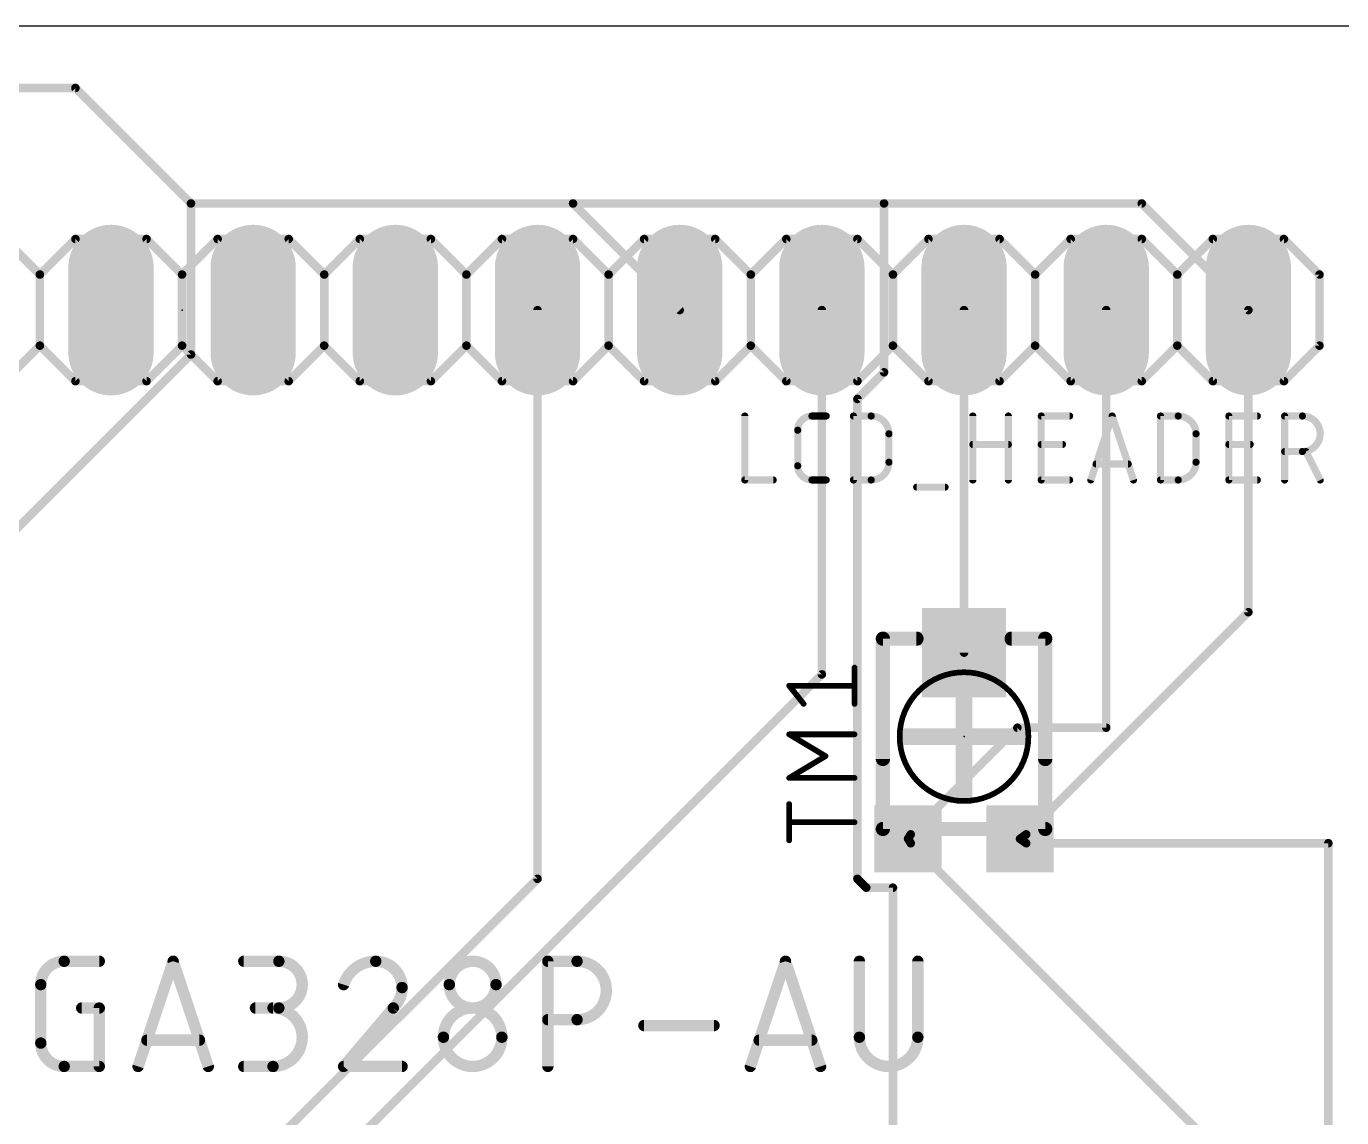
# Model space of a CAD drawing. Extents: x -1 to 120, y -17 to 80.
# Drawn here: x 70.88 to 94.38, y 60.5 to 80 of the extents above; entities that cross this region are included whole.
import ezdxf

# ---------------------------------------------------------------- set-up
doc = ezdxf.new("R2010")
doc.units = 0
for name, color, linetype in [('1', 22, 'CONTINUOUS'), ('17', 82, 'CONTINUOUS'), ('20', 30, 'CONTINUOUS'), ('21', 253, 'CONTINUOUS'), ('23', 7, 'CONTINUOUS'), ('25', 253, 'CONTINUOUS'), ('27', 253, 'CONTINUOUS'), ('51', 253, 'CONTINUOUS')]:
    doc.layers.add(name, color=color, linetype=linetype)

# ---------------------------------------------------------------- blocks, each defined once
blk = doc.blocks.new('RECT')
blk.add_solid([(-0.5, -0.5), (0.5, -0.5), (-0.5, 0.5), (0.5, 0.5)])
blk = doc.blocks.new('LONGP100')
at = {"const_width": 1}
blk.add_lwpolyline([(-0.5, 0), (0.5, 0)], dxfattribs=at)
at = {"const_width": 0.5}
for points in [[(-0.5, 0.25, 1), (-0.5, -0.25)], [(0.5, -0.25, 1), (0.5, 0.25)]]:
    blk.add_lwpolyline(points, format="xyb", dxfattribs=at)

msp = doc.modelspace()

# ---------------------------------------------------------------- linework, layer by layer
at = {"layer": '1', "const_width": 0.1524}
for points in [[(71.755, 78.8988), (6.985, 78.8988)], [(73.8188, 76.835), (71.755, 78.8988)], [(73.8188, 76.835), (73.8188, 74.1363)], [(80.645, 76.835), (73.8188, 76.835)], [(82.55, 74.93), (80.645, 76.835)], [(80.645, 76.835), (86.2013, 76.835)], [(86.2013, 76.835), (90.805, 76.835)], [(86.2013, 76.835), (86.2013, 73.8188)], [(90.805, 76.835), (92.71, 74.93)], [(80.01, 74.93), (80.01, 64.77)], [(85.09, 74.93), (85.09, 68.4213)], [(87.63, 74.93), (87.63, 68.81)], [(90.17, 67.4688), (90.17, 74.93)], [(92.71, 74.93), (92.71, 69.5325)], [(73.8188, 74.1363), (68.1038, 68.4213)], [(86.2013, 73.8188), (85.725, 73.3425)], [(85.725, 73.3425), (85.725, 64.77)], [(92.71, 69.5325), (88.7413, 65.5637)], [(85.09, 68.4213), (72.2313, 55.5625)], [(86.6775, 65.5637), (88.5825, 67.4688)], [(88.5825, 67.4688), (90.17, 67.4688)], [(86.6775, 65.5637), (86.63, 65.485)], [(88.7413, 65.5637), (88.63, 65.485)], [(86.6775, 65.405), (86.63, 65.485)], [(92.71, 59.3725), (86.6775, 65.405)], [(88.7413, 65.405), (88.63, 65.485)], [(88.7413, 65.405), (94.1388, 65.405)], [(94.1388, 65.405), (94.1388, 44.7675)], [(80.01, 64.77), (71.4375, 56.1975)], [(85.725, 64.77), (85.8838, 64.6112)], [(85.8838, 64.6112), (86.36, 64.6112)], [(86.36, 64.6112), (86.36, 55.4038)]]:
    msp.add_lwpolyline(points, dxfattribs=at)
at = {"layer": '1', "const_width": 0.0762}
for points in [[(71.7819, 78.9257, 1), (71.7281, 78.8718)], [(71.755, 78.8607, 1), (71.755, 78.9369)], [(73.8569, 76.835, 1), (73.7807, 76.835)], [(73.8188, 76.8731, 1), (73.8188, 76.7969)], [(73.7918, 76.8081, 1), (73.8457, 76.8619)], [(80.645, 76.8731, 1), (80.645, 76.7969)], [(80.6719, 76.8619, 1), (80.6181, 76.8081)], [(80.645, 76.7969, 1), (80.645, 76.8731)], [(86.2013, 76.8731, 1), (86.2013, 76.7969)], [(86.2394, 76.835, 1), (86.1632, 76.835)], [(86.2013, 76.7969, 1), (86.2013, 76.8731)], [(90.8319, 76.8619, 1), (90.7781, 76.8081)], [(90.805, 76.7969, 1), (90.805, 76.8731)], [(80.0481, 74.93, 1), (79.9719, 74.93)], [(82.5231, 74.9031, 1), (82.5769, 74.9569)], [(85.1281, 74.93, 1), (85.0519, 74.93)], [(87.6681, 74.93, 1), (87.5919, 74.93)], [(90.2081, 74.93, 1), (90.1319, 74.93)], [(92.7481, 74.93, 1), (92.6719, 74.93)], [(92.6831, 74.9031, 1), (92.7369, 74.9569)], [(73.7807, 74.1363, 1), (73.8569, 74.1363)], [(73.8457, 74.1093, 1), (73.7918, 74.1632)], [(86.1632, 73.8188, 1), (86.2394, 73.8188)], [(86.2282, 73.7918, 1), (86.1743, 73.8457)], [(85.7631, 73.3425, 1), (85.6869, 73.3425)], [(85.6981, 73.3694, 1), (85.7519, 73.3156)], [(92.6719, 69.5325, 1), (92.7481, 69.5325)], [(92.7369, 69.5056, 1), (92.6831, 69.5594)], [(87.5919, 68.81, 1), (87.6681, 68.81)], [(85.0519, 68.4213, 1), (85.1281, 68.4213)], [(85.1169, 68.3943, 1), (85.0631, 68.4482)], [(88.5825, 67.5069, 1), (88.5825, 67.4306)], [(88.6094, 67.4418, 1), (88.5556, 67.4957)], [(90.1319, 67.4688, 1), (90.2081, 67.4688)], [(90.17, 67.4306, 1), (90.17, 67.5069)], [(86.6506, 65.5907, 1), (86.7044, 65.5368)], [(86.7101, 65.5441, 1), (86.6449, 65.5834)], [(88.7143, 65.5907, 1), (88.7682, 65.5368)], [(88.7633, 65.5327, 1), (88.7192, 65.5948)], [(86.6628, 65.5045, 1), (86.5972, 65.4655)], [(86.5974, 65.5047, 1), (86.6626, 65.4653)], [(86.7044, 65.4319, 1), (86.6506, 65.3781)], [(86.6447, 65.3855, 1), (86.7103, 65.4245)], [(88.608, 65.5161, 1), (88.652, 65.4539)], [(88.6522, 65.5159, 1), (88.6078, 65.4541)], [(88.7413, 65.4431, 1), (88.7413, 65.3669)], [(88.719, 65.3741, 1), (88.7635, 65.4359)], [(94.1769, 65.405, 1), (94.1007, 65.405)], [(94.1388, 65.3669, 1), (94.1388, 65.4431)], [(79.9719, 64.77, 1), (80.0481, 64.77)], [(80.0369, 64.7431, 1), (79.9831, 64.7969)], [(85.6869, 64.77, 1), (85.7631, 64.77)], [(85.7519, 64.7969, 1), (85.6981, 64.7431)], [(85.8838, 64.6493, 1), (85.8838, 64.5731)], [(85.8568, 64.5843, 1), (85.9107, 64.6382)], [(86.3981, 64.6112, 1), (86.3219, 64.6112)], [(86.36, 64.5731, 1), (86.36, 64.6493)]]:
    msp.add_lwpolyline(points, format="xyb", dxfattribs=at)
at = {"layer": '20'}
msp.add_line((100, 80), (0, 80), dxfattribs=at)
at = {"layer": '21'}
for points, const_width in [([(71.12, 75.565), (70.485, 76.2)], 0.1524), ([(71.12, 75.565), (71.755, 76.2)], 0.1524), ([(71.755, 76.2), (73.025, 76.2)], 0.1524), ([(73.025, 76.2), (73.66, 75.565)], 0.1524), ([(73.66, 75.565), (74.295, 76.2)], 0.1524), ([(74.295, 76.2), (75.565, 76.2)], 0.1524), ([(75.565, 76.2), (76.2, 75.565)], 0.1524), ([(76.2, 75.565), (76.835, 76.2)], 0.1524), ([(76.835, 76.2), (78.105, 76.2)], 0.1524), ([(78.74, 75.565), (78.105, 76.2)], 0.1524), ([(78.74, 75.565), (79.375, 76.2)], 0.1524), ([(79.375, 76.2), (80.645, 76.2)], 0.1524), ([(80.645, 76.2), (81.28, 75.565)], 0.1524), ([(81.28, 75.565), (81.915, 76.2)], 0.1524), ([(81.915, 76.2), (83.185, 76.2)], 0.1524), ([(83.185, 76.2), (83.82, 75.565)], 0.1524), ([(83.82, 75.565), (84.455, 76.2)], 0.1524), ([(84.455, 76.2), (85.725, 76.2)], 0.1524), ([(86.36, 75.565), (85.725, 76.2)], 0.1524), ([(86.36, 75.565), (86.995, 76.2)], 0.1524), ([(86.995, 76.2), (88.265, 76.2)], 0.1524), ([(88.265, 76.2), (88.9, 75.565)], 0.1524), ([(88.9, 75.565), (89.535, 76.2)], 0.1524), ([(89.535, 76.2), (90.805, 76.2)], 0.1524), ([(90.805, 76.2), (91.44, 75.565)], 0.1524), ([(91.44, 75.565), (92.075, 76.2)], 0.1524), ([(92.075, 76.2), (93.345, 76.2)], 0.1524), ([(93.98, 75.565), (93.345, 76.2)], 0.1524), ([(71.12, 74.295), (71.12, 75.565)], 0.1524), ([(73.66, 74.295), (73.66, 75.565)], 0.1524), ([(76.2, 74.295), (76.2, 75.565)], 0.1524), ([(78.74, 74.295), (78.74, 75.565)], 0.1524), ([(81.28, 74.295), (81.28, 75.565)], 0.1524), ([(83.82, 74.295), (83.82, 75.565)], 0.1524), ([(86.36, 74.295), (86.36, 75.565)], 0.1524), ([(88.9, 74.295), (88.9, 75.565)], 0.1524), ([(91.44, 74.295), (91.44, 75.565)], 0.1524), ([(93.98, 74.295), (93.98, 75.565)], 0.1524), ([(70.485, 73.66), (71.12, 74.295)], 0.1524), ([(71.755, 73.66), (71.12, 74.295)], 0.1524), ([(73.66, 74.295), (73.025, 73.66)], 0.1524), ([(74.295, 73.66), (73.66, 74.295)], 0.1524), ([(76.2, 74.295), (75.565, 73.66)], 0.1524), ([(76.835, 73.66), (76.2, 74.295)], 0.1524), ([(78.105, 73.66), (78.74, 74.295)], 0.1524), ([(79.375, 73.66), (78.74, 74.295)], 0.1524), ([(81.28, 74.295), (80.645, 73.66)], 0.1524), ([(81.915, 73.66), (81.28, 74.295)], 0.1524), ([(83.82, 74.295), (83.185, 73.66)], 0.1524), ([(84.455, 73.66), (83.82, 74.295)], 0.1524), ([(85.725, 73.66), (86.36, 74.295)], 0.1524), ([(86.995, 73.66), (86.36, 74.295)], 0.1524), ([(88.9, 74.295), (88.265, 73.66)], 0.1524), ([(89.535, 73.66), (88.9, 74.295)], 0.1524), ([(91.44, 74.295), (90.805, 73.66)], 0.1524), ([(92.075, 73.66), (91.44, 74.295)], 0.1524), ([(93.345, 73.66), (93.98, 74.295)], 0.1524), ([(73.025, 73.66), (71.755, 73.66)], 0.1524), ([(75.565, 73.66), (74.295, 73.66)], 0.1524), ([(78.105, 73.66), (76.835, 73.66)], 0.1524), ([(80.645, 73.66), (79.375, 73.66)], 0.1524), ([(83.185, 73.66), (81.915, 73.66)], 0.1524), ([(85.725, 73.66), (84.455, 73.66)], 0.1524), ([(88.265, 73.66), (86.995, 73.66)], 0.1524), ([(90.805, 73.66), (89.535, 73.66)], 0.1524), ([(93.345, 73.66), (92.075, 73.66)], 0.1524), ([(86.18, 66.91), (86.18, 69.06)], 0.254), ([(86.18, 69.06), (86.78, 69.06)], 0.254), ([(89.08, 69.06), (88.48, 69.06)], 0.254), ([(89.08, 66.91), (89.08, 69.06)], 0.254)]:
    msp.add_lwpolyline(points, dxfattribs=dict(at, const_width=const_width))
for points, const_width in [([(71.755, 76.2381, 1), (71.755, 76.1619)], 0.0762), ([(71.7819, 76.1731, 1), (71.7281, 76.2269)], 0.0762), ([(73.0519, 76.2269, 1), (72.9981, 76.1731)], 0.0762), ([(73.025, 76.1619, 1), (73.025, 76.2381)], 0.0762), ([(74.295, 76.2381, 1), (74.295, 76.1619)], 0.0762), ([(74.3219, 76.1731, 1), (74.2681, 76.2269)], 0.0762), ([(75.5919, 76.2269, 1), (75.5381, 76.1731)], 0.0762), ([(75.565, 76.1619, 1), (75.565, 76.2381)], 0.0762), ([(76.835, 76.2381, 1), (76.835, 76.1619)], 0.0762), ([(76.8619, 76.1731, 1), (76.8081, 76.2269)], 0.0762), ([(78.1319, 76.2269, 1), (78.0781, 76.1731)], 0.0762), ([(78.105, 76.1619, 1), (78.105, 76.2381)], 0.0762), ([(79.375, 76.2381, 1), (79.375, 76.1619)], 0.0762), ([(79.4019, 76.1731, 1), (79.3481, 76.2269)], 0.0762), ([(80.6719, 76.2269, 1), (80.6181, 76.1731)], 0.0762), ([(80.645, 76.1619, 1), (80.645, 76.2381)], 0.0762), ([(81.915, 76.2381, 1), (81.915, 76.1619)], 0.0762), ([(81.9419, 76.1731, 1), (81.8881, 76.2269)], 0.0762), ([(83.2119, 76.2269, 1), (83.1581, 76.1731)], 0.0762), ([(83.185, 76.1619, 1), (83.185, 76.2381)], 0.0762), ([(84.455, 76.2381, 1), (84.455, 76.1619)], 0.0762), ([(84.4819, 76.1731, 1), (84.4281, 76.2269)], 0.0762), ([(85.7519, 76.2269, 1), (85.6981, 76.1731)], 0.0762), ([(85.725, 76.1619, 1), (85.725, 76.2381)], 0.0762), ([(86.995, 76.2381, 1), (86.995, 76.1619)], 0.0762), ([(87.0219, 76.1731, 1), (86.9681, 76.2269)], 0.0762), ([(88.2919, 76.2269, 1), (88.2381, 76.1731)], 0.0762), ([(88.265, 76.1619, 1), (88.265, 76.2381)], 0.0762), ([(89.535, 76.2381, 1), (89.535, 76.1619)], 0.0762), ([(89.5619, 76.1731, 1), (89.5081, 76.2269)], 0.0762), ([(90.8319, 76.2269, 1), (90.7781, 76.1731)], 0.0762), ([(90.805, 76.1619, 1), (90.805, 76.2381)], 0.0762), ([(92.075, 76.2381, 1), (92.075, 76.1619)], 0.0762), ([(92.1019, 76.1731, 1), (92.0481, 76.2269)], 0.0762), ([(93.3719, 76.2269, 1), (93.3181, 76.1731)], 0.0762), ([(93.345, 76.1619, 1), (93.345, 76.2381)], 0.0762), ([(71.1581, 75.565, 1), (71.0819, 75.565)], 0.0762), ([(71.0931, 75.5919, 1), (71.1469, 75.5381)], 0.0762), ([(71.0931, 75.5381, 1), (71.1469, 75.5919)], 0.0762), ([(73.6981, 75.565, 1), (73.6219, 75.565)], 0.0762), ([(73.6331, 75.5919, 1), (73.6869, 75.5381)], 0.0762), ([(73.6331, 75.5381, 1), (73.6869, 75.5919)], 0.0762), ([(76.2381, 75.565, 1), (76.1619, 75.565)], 0.0762), ([(76.1731, 75.5919, 1), (76.2269, 75.5381)], 0.0762), ([(76.1731, 75.5381, 1), (76.2269, 75.5919)], 0.0762), ([(78.7781, 75.565, 1), (78.7019, 75.565)], 0.0762), ([(78.7131, 75.5919, 1), (78.7669, 75.5381)], 0.0762), ([(78.7131, 75.5381, 1), (78.7669, 75.5919)], 0.0762), ([(81.3181, 75.565, 1), (81.2419, 75.565)], 0.0762), ([(81.2531, 75.5919, 1), (81.3069, 75.5381)], 0.0762), ([(81.2531, 75.5381, 1), (81.3069, 75.5919)], 0.0762), ([(83.8581, 75.565, 1), (83.7819, 75.565)], 0.0762), ([(83.7931, 75.5919, 1), (83.8469, 75.5381)], 0.0762), ([(83.7931, 75.5381, 1), (83.8469, 75.5919)], 0.0762), ([(86.3981, 75.565, 1), (86.3219, 75.565)], 0.0762), ([(86.3331, 75.5919, 1), (86.3869, 75.5381)], 0.0762), ([(86.3331, 75.5381, 1), (86.3869, 75.5919)], 0.0762), ([(88.9381, 75.565, 1), (88.8619, 75.565)], 0.0762), ([(88.8731, 75.5919, 1), (88.9269, 75.5381)], 0.0762), ([(88.8731, 75.5381, 1), (88.9269, 75.5919)], 0.0762), ([(91.4781, 75.565, 1), (91.4019, 75.565)], 0.0762), ([(91.4131, 75.5919, 1), (91.4669, 75.5381)], 0.0762), ([(91.4131, 75.5381, 1), (91.4669, 75.5919)], 0.0762), ([(94.0181, 75.565, 1), (93.9419, 75.565)], 0.0762), ([(93.9531, 75.5381, 1), (94.0069, 75.5919)], 0.0762), ([(71.0819, 74.295, 1), (71.1581, 74.295)], 0.0762), ([(71.1469, 74.3219, 1), (71.0931, 74.2681)], 0.0762), ([(71.1469, 74.2681, 1), (71.0931, 74.3219)], 0.0762), ([(73.6219, 74.295, 1), (73.6981, 74.295)], 0.0762), ([(73.6869, 74.3219, 1), (73.6331, 74.2681)], 0.0762), ([(73.6869, 74.2681, 1), (73.6331, 74.3219)], 0.0762), ([(76.1619, 74.295, 1), (76.2381, 74.295)], 0.0762), ([(76.2269, 74.3219, 1), (76.1731, 74.2681)], 0.0762), ([(76.2269, 74.2681, 1), (76.1731, 74.3219)], 0.0762), ([(78.7019, 74.295, 1), (78.7781, 74.295)], 0.0762), ([(78.7669, 74.3219, 1), (78.7131, 74.2681)], 0.0762), ([(78.7669, 74.2681, 1), (78.7131, 74.3219)], 0.0762), ([(81.2419, 74.295, 1), (81.3181, 74.295)], 0.0762), ([(81.3069, 74.3219, 1), (81.2531, 74.2681)], 0.0762), ([(81.3069, 74.2681, 1), (81.2531, 74.3219)], 0.0762), ([(83.7819, 74.295, 1), (83.8581, 74.295)], 0.0762), ([(83.8469, 74.3219, 1), (83.7931, 74.2681)], 0.0762), ([(83.8469, 74.2681, 1), (83.7931, 74.3219)], 0.0762), ([(86.3219, 74.295, 1), (86.3981, 74.295)], 0.0762), ([(86.3869, 74.3219, 1), (86.3331, 74.2681)], 0.0762), ([(86.3869, 74.2681, 1), (86.3331, 74.3219)], 0.0762), ([(88.8619, 74.295, 1), (88.9381, 74.295)], 0.0762), ([(88.9269, 74.3219, 1), (88.8731, 74.2681)], 0.0762), ([(88.9269, 74.2681, 1), (88.8731, 74.3219)], 0.0762), ([(91.4019, 74.295, 1), (91.4781, 74.295)], 0.0762), ([(91.4669, 74.3219, 1), (91.4131, 74.2681)], 0.0762), ([(91.4669, 74.2681, 1), (91.4131, 74.3219)], 0.0762), ([(93.9419, 74.295, 1), (94.0181, 74.295)], 0.0762), ([(94.0069, 74.2681, 1), (93.9531, 74.3219)], 0.0762), ([(71.755, 73.6981, 1), (71.755, 73.6219)], 0.0762), ([(71.7281, 73.6331, 1), (71.7819, 73.6869)], 0.0762), ([(72.9981, 73.6869, 1), (73.0519, 73.6331)], 0.0762), ([(73.025, 73.6219, 1), (73.025, 73.6981)], 0.0762), ([(74.295, 73.6981, 1), (74.295, 73.6219)], 0.0762), ([(74.2681, 73.6331, 1), (74.3219, 73.6869)], 0.0762), ([(75.5381, 73.6869, 1), (75.5919, 73.6331)], 0.0762), ([(75.565, 73.6219, 1), (75.565, 73.6981)], 0.0762), ([(76.835, 73.6981, 1), (76.835, 73.6219)], 0.0762), ([(76.8081, 73.6331, 1), (76.8619, 73.6869)], 0.0762), ([(78.0781, 73.6869, 1), (78.1319, 73.6331)], 0.0762), ([(78.105, 73.6219, 1), (78.105, 73.6981)], 0.0762), ([(79.375, 73.6981, 1), (79.375, 73.6219)], 0.0762), ([(79.3481, 73.6331, 1), (79.4019, 73.6869)], 0.0762), ([(80.6181, 73.6869, 1), (80.6719, 73.6331)], 0.0762), ([(80.645, 73.6219, 1), (80.645, 73.6981)], 0.0762), ([(81.915, 73.6981, 1), (81.915, 73.6219)], 0.0762), ([(81.8881, 73.6331, 1), (81.9419, 73.6869)], 0.0762), ([(83.1581, 73.6869, 1), (83.2119, 73.6331)], 0.0762), ([(83.185, 73.6219, 1), (83.185, 73.6981)], 0.0762), ([(84.455, 73.6981, 1), (84.455, 73.6219)], 0.0762), ([(84.4281, 73.6331, 1), (84.4819, 73.6869)], 0.0762), ([(85.6981, 73.6869, 1), (85.7519, 73.6331)], 0.0762), ([(85.725, 73.6219, 1), (85.725, 73.6981)], 0.0762), ([(86.995, 73.6981, 1), (86.995, 73.6219)], 0.0762), ([(86.9681, 73.6331, 1), (87.0219, 73.6869)], 0.0762), ([(88.2381, 73.6869, 1), (88.2919, 73.6331)], 0.0762), ([(88.265, 73.6219, 1), (88.265, 73.6981)], 0.0762), ([(89.535, 73.6981, 1), (89.535, 73.6219)], 0.0762), ([(89.5081, 73.6331, 1), (89.5619, 73.6869)], 0.0762), ([(90.7781, 73.6869, 1), (90.8319, 73.6331)], 0.0762), ([(90.805, 73.6219, 1), (90.805, 73.6981)], 0.0762), ([(92.075, 73.6981, 1), (92.075, 73.6219)], 0.0762), ([(92.0481, 73.6331, 1), (92.1019, 73.6869)], 0.0762), ([(93.3181, 73.6869, 1), (93.3719, 73.6331)], 0.0762), ([(93.345, 73.6219, 1), (93.345, 73.6981)], 0.0762), ([(86.2435, 69.06, 1), (86.1165, 69.06)], 0.127), ([(86.18, 69.1235, 1), (86.18, 68.9965)], 0.127), ([(86.78, 68.9965, 1), (86.78, 69.1235)], 0.127), ([(88.48, 69.1235, 1), (88.48, 68.9965)], 0.127), ([(89.1435, 69.06, 1), (89.0165, 69.06)], 0.127), ([(89.08, 68.9965, 1), (89.08, 69.1235)], 0.127), ([(86.1165, 66.91, 1), (86.2435, 66.91)], 0.127), ([(89.0165, 66.91, 1), (89.1435, 66.91)], 0.127)]:
    msp.add_lwpolyline(points, format="xyb", dxfattribs=dict(at, const_width=const_width))
at = {"layer": '23'}
for p in [(73.66, 74.93), (87.63, 67.31)]:
    msp.add_point(p, dxfattribs=at)
at = {"layer": '25'}
for points, const_width in [([(83.7444, 73.0377, 1), (83.6809, 73.0377)], 0.0635), ([(84.9129, 73.0377, 0.4142), (84.6589, 72.7837)], 0.127), ([(84.9129, 73.0695, 1), (84.9129, 73.0059)], 0.0635), ([(84.9129, 73.0059, 1), (84.9129, 73.0695)], 0.0635), ([(85.1669, 73.0059, 1), (85.1669, 73.0695)], 0.0635), ([(85.6532, 73.0695, 1), (85.6532, 73.0059)], 0.0635), ([(85.685, 73.0377, 1), (85.6215, 73.0377)], 0.0635), ([(85.9707, 73.0695, 1), (85.9707, 73.0059)], 0.0635), ([(86.2882, 72.7202, 0.4142), (85.9707, 73.0377)], 0.127), ([(85.9707, 73.0059, 1), (85.9707, 73.0695)], 0.0635), ([(87.8186, 73.0377, 1), (87.7551, 73.0377)], 0.0635), ([(88.4536, 73.0377, 1), (88.3901, 73.0377)], 0.0635), ([(89.0086, 73.0695, 1), (89.0086, 73.0059)], 0.0635), ([(89.0403, 73.0377, 1), (88.9768, 73.0377)], 0.0635), ([(89.5166, 73.0059, 1), (89.5166, 73.0695)], 0.0635), ([(90.3061, 73.0477, 1), (90.2459, 73.0277)], 0.0635), ([(90.3061, 73.0277, 1), (90.2459, 73.0477)], 0.0635), ([(91.1396, 73.0695, 1), (91.1396, 73.0059)], 0.0635), ([(91.1714, 73.0377, 1), (91.1079, 73.0377)], 0.0635), ([(91.4571, 73.0695, 1), (91.4571, 73.0059)], 0.0635), ([(91.7746, 72.7202, 0.4142), (91.4571, 73.0377)], 0.127), ([(91.4571, 73.0059, 1), (91.4571, 73.0695)], 0.0635), ([(92.3614, 73.0695, 1), (92.3614, 73.0059)], 0.0635), ([(92.3931, 73.0377, 1), (92.3296, 73.0377)], 0.0635), ([(92.8694, 73.0059, 1), (92.8694, 73.0695)], 0.0635), ([(93.3577, 73.0695, 1), (93.3577, 73.0059)], 0.0635), ([(93.3895, 73.0377, 1), (93.326, 73.0377)], 0.0635), ([(93.6752, 73.0695, 1), (93.6752, 73.0059)], 0.0635), ([(93.6752, 72.4027, 1), (93.6752, 73.0377)], 0.127), ([(93.6752, 73.0059, 1), (93.6752, 73.0695)], 0.0635), ([(84.6906, 72.7837, 1), (84.6271, 72.7837)], 0.0635), ([(84.6271, 72.7837, 1), (84.6906, 72.7837)], 0.0635), ([(86.32, 72.7202, 1), (86.2565, 72.7202)], 0.0635), ([(86.2565, 72.7202, 1), (86.32, 72.7202)], 0.0635), ([(91.8064, 72.7202, 1), (91.7429, 72.7202)], 0.0635), ([(91.7429, 72.7202, 1), (91.8064, 72.7202)], 0.0635), ([(87.7868, 72.5615, 1), (87.7868, 72.498)], 0.0635), ([(88.4218, 72.498, 1), (88.4218, 72.5615)], 0.0635), ([(89.0086, 72.5615, 1), (89.0086, 72.498)], 0.0635), ([(89.3896, 72.498, 1), (89.3896, 72.5615)], 0.0635), ([(92.3614, 72.5615, 1), (92.3614, 72.498)], 0.0635), ([(92.7424, 72.498, 1), (92.7424, 72.5615)], 0.0635), ([(93.3577, 72.4345, 1), (93.3577, 72.371)], 0.0635), ([(93.6752, 72.4345, 1), (93.6752, 72.371)], 0.0635), ([(93.6752, 72.371, 1), (93.6752, 72.4345)], 0.0635), ([(93.7671, 72.4169, 1), (93.7103, 72.3885)], 0.0635), ([(84.6906, 72.1487, 1), (84.6271, 72.1487)], 0.0635), ([(84.6271, 72.1487, 1), (84.6906, 72.1487)], 0.0635), ([(84.6589, 72.1487, 0.4142), (84.9129, 71.8947)], 0.127), ([(85.9707, 71.8947, 0.4142), (86.2882, 72.2122)], 0.127), ([(86.32, 72.2122, 1), (86.2565, 72.2122)], 0.0635), ([(86.2565, 72.2122, 1), (86.32, 72.2122)], 0.0635), ([(89.9903, 72.2122, 1), (89.9903, 72.1487)], 0.0635), ([(90.5618, 72.1487, 1), (90.5618, 72.2122)], 0.0635), ([(91.4571, 71.8947, 0.4142), (91.7746, 72.2122)], 0.127), ([(91.8064, 72.2122, 1), (91.7429, 72.2122)], 0.0635), ([(91.7429, 72.2122, 1), (91.8064, 72.2122)], 0.0635), ([(83.7127, 71.9265, 1), (83.7127, 71.8629)], 0.0635), ([(83.6809, 71.8947, 1), (83.7444, 71.8947)], 0.0635), ([(84.2207, 71.8629, 1), (84.2207, 71.9265)], 0.0635), ([(84.9129, 71.9265, 1), (84.9129, 71.8629)], 0.0635), ([(84.9129, 71.8629, 1), (84.9129, 71.9265)], 0.0635), ([(85.1669, 71.8629, 1), (85.1669, 71.9265)], 0.0635), ([(85.6532, 71.9265, 1), (85.6532, 71.8629)], 0.0635), ([(85.6215, 71.8947, 1), (85.685, 71.8947)], 0.0635), ([(85.9707, 71.9265, 1), (85.9707, 71.8629)], 0.0635), ([(85.9707, 71.8629, 1), (85.9707, 71.9265)], 0.0635), ([(87.7551, 71.8947, 1), (87.8186, 71.8947)], 0.0635), ([(88.3901, 71.8947, 1), (88.4536, 71.8947)], 0.0635), ([(89.0086, 71.9265, 1), (89.0086, 71.8629)], 0.0635), ([(88.9768, 71.8947, 1), (89.0403, 71.8947)], 0.0635), ([(89.5166, 71.8629, 1), (89.5166, 71.9265)], 0.0635), ([(89.8649, 71.9047, 1), (89.9251, 71.8847)], 0.0635), ([(90.6269, 71.8847, 1), (90.6871, 71.9047)], 0.0635), ([(91.1396, 71.9265, 1), (91.1396, 71.8629)], 0.0635), ([(91.1079, 71.8947, 1), (91.1714, 71.8947)], 0.0635), ([(91.4571, 71.9265, 1), (91.4571, 71.8629)], 0.0635), ([(91.4571, 71.8629, 1), (91.4571, 71.9265)], 0.0635), ([(92.3614, 71.9265, 1), (92.3614, 71.8629)], 0.0635), ([(92.3296, 71.8947, 1), (92.3931, 71.8947)], 0.0635), ([(92.8694, 71.8629, 1), (92.8694, 71.9265)], 0.0635), ([(93.326, 71.8947, 1), (93.3895, 71.8947)], 0.0635), ([(93.9643, 71.8805, 1), (94.0211, 71.9089)], 0.0635), ([(86.7835, 71.7995, 1), (86.7835, 71.736)], 0.0635), ([(87.2915, 71.736, 1), (87.2915, 71.7995)], 0.0635), ([(85.6996, 68.5433, 1), (85.6488, 68.5433)], 0.0508), ([(84.5058, 68.2442, 1), (84.5058, 68.1933)], 0.0508), ([(84.5256, 68.2346, 1), (84.486, 68.2029)], 0.0508), ([(85.6742, 68.1933, 1), (85.6742, 68.2442)], 0.0508), ([(84.7456, 67.8783, 1), (84.7853, 67.9101)], 0.0508), ([(85.6488, 67.8942, 1), (85.6996, 67.8942)], 0.0508), ([(84.5189, 67.3727, 1), (84.4927, 67.3291)], 0.0508), ([(84.5058, 67.3763, 1), (84.5058, 67.3255)], 0.0508), ([(85.6742, 67.3255, 1), (85.6742, 67.3763)], 0.0508), ([(85.168, 66.9397, 1), (85.1418, 66.9832)], 0.0508), ([(85.1418, 66.9397, 1), (85.168, 66.9832)], 0.0508), ([(84.5058, 66.5974, 1), (84.5058, 66.5466)], 0.0508), ([(84.4927, 66.5938, 1), (84.5189, 66.5502)], 0.0508), ([(85.6742, 66.5466, 1), (85.6742, 66.5974)], 0.0508), ([(84.5312, 66.1049, 1), (84.4804, 66.1049)], 0.0508), ([(84.5058, 65.8058, 1), (84.5058, 65.755)], 0.0508), ([(85.6742, 65.755, 1), (85.6742, 65.8058)], 0.0508), ([(84.4804, 65.4558, 1), (84.5312, 65.4558)], 0.0508)]:
    msp.add_lwpolyline(points, format="xyb", dxfattribs=dict(at, const_width=const_width))
for points, const_width in [([(83.7127, 73.0377), (83.7127, 71.8947)], 0.127), ([(84.9129, 73.0377), (85.1669, 73.0377)], 0.127), ([(85.6532, 71.8947), (85.6532, 73.0377)], 0.127), ([(85.6532, 73.0377), (85.9707, 73.0377)], 0.127), ([(87.7868, 71.8947), (87.7868, 73.0377)], 0.127), ([(88.4218, 73.0377), (88.4218, 71.8947)], 0.127), ([(89.0086, 71.8947), (89.0086, 73.0377)], 0.127), ([(89.0086, 73.0377), (89.5166, 73.0377)], 0.127), ([(89.895, 71.8947), (90.276, 73.0377)], 0.127), ([(90.276, 73.0377), (90.657, 71.8947)], 0.127), ([(91.1396, 71.8947), (91.1396, 73.0377)], 0.127), ([(91.1396, 73.0377), (91.4571, 73.0377)], 0.127), ([(92.3614, 71.8947), (92.3614, 73.0377)], 0.127), ([(92.3614, 73.0377), (92.8694, 73.0377)], 0.127), ([(93.3577, 71.8947), (93.3577, 73.0377)], 0.127), ([(93.3577, 73.0377), (93.6752, 73.0377)], 0.127), ([(84.6589, 72.1487), (84.6589, 72.7837)], 0.127), ([(86.2882, 72.7202), (86.2882, 72.2122)], 0.127), ([(91.7746, 72.7202), (91.7746, 72.2122)], 0.127), ([(87.7868, 72.5297), (88.4218, 72.5297)], 0.127), ([(89.0086, 72.5297), (89.3896, 72.5297)], 0.127), ([(92.3614, 72.5297), (92.7424, 72.5297)], 0.127), ([(93.6752, 72.4027), (93.3577, 72.4027)], 0.127), ([(93.9927, 71.8947), (93.7387, 72.4027)], 0.127), ([(90.5618, 72.1805), (89.9903, 72.1805)], 0.127), ([(83.7127, 71.8947), (84.2207, 71.8947)], 0.127), ([(85.1669, 71.8947), (84.9129, 71.8947)], 0.127), ([(85.9707, 71.8947), (85.6532, 71.8947)], 0.127), ([(89.5166, 71.8947), (89.0086, 71.8947)], 0.127), ([(91.4571, 71.8947), (91.1396, 71.8947)], 0.127), ([(92.8694, 71.8947), (92.3614, 71.8947)], 0.127), ([(86.7835, 71.7677), (87.2915, 71.7677)], 0.127), ([(85.6742, 67.8942), (85.6742, 68.5433)], 0.1016), ([(84.7654, 67.8942), (84.5058, 68.2188)], 0.1016), ([(84.5058, 68.2188), (85.6742, 68.2188)], 0.1016), ([(85.1549, 66.9615), (84.5058, 67.3509)], 0.1016), ([(84.5058, 67.3509), (85.6742, 67.3509)], 0.1016), ([(84.5058, 66.572), (85.1549, 66.9615)], 0.1016), ([(85.6742, 66.572), (84.5058, 66.572)], 0.1016), ([(84.5058, 65.4558), (84.5058, 66.1049)], 0.1016), ([(85.6742, 65.7804), (84.5058, 65.7804)], 0.1016)]:
    msp.add_lwpolyline(points, dxfattribs=dict(at, const_width=const_width))
at = {"layer": '27'}
for points, const_width in [([(71.5538, 63.2968, 0.4142), (71.1361, 62.8791)], 0.2032), ([(71.5538, 63.3476, 1), (71.5538, 63.246)], 0.1016), ([(71.5538, 63.246, 1), (71.5538, 63.3476)], 0.1016), ([(72.1803, 63.246, 1), (72.1803, 63.3476)], 0.1016), ([(73.5493, 63.3129, 1), (73.4529, 63.2807)], 0.1016), ([(73.5493, 63.2807, 1), (73.4529, 63.3129)], 0.1016), ([(74.7625, 63.3476, 1), (74.7625, 63.246)], 0.1016), ([(75.389, 62.4614, 1), (75.389, 63.2968)], 0.2032), ([(75.389, 63.3476, 1), (75.389, 63.246)], 0.1016), ([(75.389, 63.246, 1), (75.389, 63.3476)], 0.1016), ([(77.1203, 63.2968, 0.3252), (76.546, 62.8791)], 0.2032), ([(77.5902, 62.8269, 0.4142), (77.1203, 63.2968)], 0.2032), ([(77.1203, 63.3476, 1), (77.1203, 63.246)], 0.1016), ([(77.1203, 63.246, 1), (77.1203, 63.3476)], 0.1016), ([(79.2692, 62.8791, 1), (78.4339, 62.8791)], 0.2032), ([(80.2455, 63.2968, 1), (80.1439, 63.2968)], 0.1016), ([(80.1947, 63.3476, 1), (80.1947, 63.246)], 0.1016), ([(80.7168, 62.2526, 1), (80.7168, 63.2968)], 0.2032), ([(80.7168, 63.3476, 1), (80.7168, 63.246)], 0.1016), ([(80.7168, 63.246, 1), (80.7168, 63.3476)], 0.1016), ([(84.488, 63.3129, 1), (84.3916, 63.2807)], 0.1016), ([(84.488, 63.2807, 1), (84.3916, 63.3129)], 0.1016), ([(85.8114, 63.2968, 1), (85.7098, 63.2968)], 0.1016), ([(86.8556, 63.2968, 1), (86.754, 63.2968)], 0.1016), ([(71.1869, 62.8791, 1), (71.0853, 62.8791)], 0.1016), ([(78.4339, 62.8791, 1), (79.2692, 62.8791)], 0.2032), ([(78.4847, 62.8791, 1), (78.3831, 62.8791)], 0.1016), ([(79.32, 62.8791, 1), (79.2184, 62.8791)], 0.1016), ([(71.0853, 62.8791, 1), (71.1869, 62.8791)], 0.1016), ([(76.4976, 62.8948, 1), (76.5943, 62.8635)], 0.1016), ([(77.4336, 62.4614, 0.2053), (77.5902, 62.8269)], 0.2032), ([(77.641, 62.8269, 1), (77.5394, 62.8269)], 0.1016), ([(77.5394, 62.8269, 1), (77.641, 62.8269)], 0.1016), ([(78.3831, 62.8791, 1), (78.4847, 62.8791)], 0.1016), ([(79.2184, 62.8791, 1), (79.32, 62.8791)], 0.1016), ([(71.867, 62.5122, 1), (71.867, 62.4106)], 0.1016), ([(72.2311, 62.4614, 1), (72.1295, 62.4614)], 0.1016), ([(72.1803, 62.4106, 1), (72.1803, 62.5122)], 0.1016), ([(74.9713, 62.5122, 1), (74.9713, 62.4106)], 0.1016), ([(75.2846, 61.4172, 1), (75.2846, 62.4614)], 0.2032), ([(75.2846, 62.5122, 1), (75.2846, 62.4106)], 0.1016), ([(75.389, 62.5122, 1), (75.389, 62.4106)], 0.1016), ([(75.389, 62.4106, 1), (75.389, 62.5122)], 0.1016), ([(77.3985, 62.4982, 1), (77.4686, 62.4246)], 0.1016), ([(77.4723, 62.4285, 1), (77.3948, 62.4943)], 0.1016), ([(79.3737, 61.9393, 1), (78.3294, 61.9393)], 0.2032), ([(80.1947, 62.3034, 1), (80.1947, 62.2018)], 0.1016), ([(80.7168, 62.3034, 1), (80.7168, 62.2018)], 0.1016), ([(80.7168, 62.2018, 1), (80.7168, 62.3034)], 0.1016), ([(78.3294, 61.9393, 1), (79.3737, 61.9393)], 0.2032), ([(78.3802, 61.9393, 1), (78.2786, 61.9393)], 0.1016), ([(79.4245, 61.9393, 1), (79.3229, 61.9393)], 0.1016), ([(81.9109, 62.199, 1), (81.9109, 62.0974)], 0.1016), ([(83.1639, 62.0974, 1), (83.1639, 62.199)], 0.1016), ([(85.7606, 61.9393, 1), (86.8048, 61.9393)], 0.2032), ([(85.8114, 61.9393, 1), (85.7098, 61.9393)], 0.1016), ([(86.8556, 61.9393, 1), (86.754, 61.9393)], 0.1016), ([(71.1361, 61.8349, 0.4142), (71.5538, 61.4172)], 0.2032), ([(71.1869, 61.8349, 1), (71.0853, 61.8349)], 0.1016), ([(71.0853, 61.8349, 1), (71.1869, 61.8349)], 0.1016), ([(73.0312, 61.9379, 1), (73.0312, 61.8363)], 0.1016), ([(73.971, 61.8363, 1), (73.971, 61.9379)], 0.1016), ([(78.2786, 61.9393, 1), (78.3802, 61.9393)], 0.1016), ([(79.3229, 61.9393, 1), (79.4245, 61.9393)], 0.1016), ([(83.9699, 61.9379, 1), (83.9699, 61.8363)], 0.1016), ([(84.9097, 61.8363, 1), (84.9097, 61.9379)], 0.1016), ([(85.7098, 61.9393, 1), (85.8114, 61.9393)], 0.1016), ([(86.754, 61.9393, 1), (86.8556, 61.9393)], 0.1016), ([(71.5538, 61.468, 1), (71.5538, 61.3664)], 0.1016), ([(71.5538, 61.3664, 1), (71.5538, 61.468)], 0.1016), ([(72.1295, 61.4172, 1), (72.2311, 61.4172)], 0.1016), ([(72.1803, 61.3664, 1), (72.1803, 61.468)], 0.1016), ([(72.8264, 61.4333, 1), (72.9228, 61.4011)], 0.1016), ([(74.0795, 61.4011, 1), (74.1758, 61.4333)], 0.1016), ([(74.7625, 61.468, 1), (74.7625, 61.3664)], 0.1016), ([(75.2846, 61.468, 1), (75.2846, 61.3664)], 0.1016), ([(75.2846, 61.3664, 1), (75.2846, 61.468)], 0.1016), ([(76.546, 61.468, 1), (76.546, 61.3664)], 0.1016), ([(76.5073, 61.4501, 1), (76.5847, 61.3843)], 0.1016), ([(77.5902, 61.3664, 1), (77.5902, 61.468)], 0.1016), ([(80.1439, 61.4172, 1), (80.2455, 61.4172)], 0.1016), ([(83.7651, 61.4333, 1), (83.8615, 61.4011)], 0.1016), ([(85.0181, 61.4011, 1), (85.1145, 61.4333)], 0.1016)]:
    msp.add_lwpolyline(points, format="xyb", dxfattribs=dict(at, const_width=const_width))
at = {"layer": '27', "const_width": 0.2032}
for points in [[(71.5538, 63.2968), (72.1803, 63.2968)], [(72.8746, 61.4172), (73.5011, 63.2968)], [(73.5011, 63.2968), (74.1277, 61.4172)], [(74.7625, 63.2968), (75.389, 63.2968)], [(80.1947, 61.4172), (80.1947, 63.2968)], [(80.1947, 63.2968), (80.7168, 63.2968)], [(83.8133, 61.4172), (84.4398, 63.2968)], [(84.4398, 63.2968), (85.0663, 61.4172)], [(85.7606, 63.2968), (85.7606, 61.9393)], [(86.8048, 61.9393), (86.8048, 63.2968)], [(71.1361, 61.8349), (71.1361, 62.8791)], [(71.867, 62.4614), (72.1803, 62.4614)], [(72.1803, 62.4614), (72.1803, 61.4172)], [(75.389, 62.4614), (74.9713, 62.4614)], [(77.4336, 62.4614), (76.546, 61.4172)], [(80.7168, 62.2526), (80.1947, 62.2526)], [(81.9109, 62.1482), (83.1639, 62.1482)], [(73.971, 61.8871), (73.0312, 61.8871)], [(84.9097, 61.8871), (83.9699, 61.8871)], [(72.1803, 61.4172), (71.5538, 61.4172)], [(74.7625, 61.4172), (75.2846, 61.4172)], [(76.546, 61.4172), (77.5902, 61.4172)]]:
    msp.add_lwpolyline(points, dxfattribs=at)
at = {"layer": '51', "const_width": 0.254}
for points in [[(86.18, 69.06), (86.18, 65.66)], [(89.08, 69.06), (86.18, 69.06)], [(89.08, 65.66), (89.08, 69.06)], [(86.18, 65.66), (89.08, 65.66)]]:
    msp.add_lwpolyline(points, dxfattribs=at)
at = {"layer": '51'}
for points, const_width in [([(86.2435, 69.06, 1), (86.1165, 69.06)], 0.127), ([(86.18, 69.1235, 1), (86.18, 68.9965)], 0.127), ([(89.1435, 69.06, 1), (89.0165, 69.06)], 0.127), ([(89.08, 68.9965, 1), (89.08, 69.1235)], 0.127), ([(87.63, 66.16, 1), (87.63, 68.46, 1), (87.63, 66.16)], 0.1016), ([(86.18, 65.7235, 1), (86.18, 65.5965)], 0.127), ([(86.1165, 65.66, 1), (86.2435, 65.66)], 0.127), ([(89.0165, 65.66, 1), (89.1435, 65.66)], 0.127), ([(89.08, 65.5965, 1), (89.08, 65.7235)], 0.127)]:
    msp.add_lwpolyline(points, format="xyb", dxfattribs=dict(at, const_width=const_width))

# ---------------------------------------------------------------- block references
at = {"layer": '1'}
for p, xscale, yscale in [((87.63, 68.81), 1.5, 1.6), ((86.63, 65.485), 1.2, 1.2), ((88.63, 65.485), 1.2, 1.2)]:
    msp.add_blockref('RECT', p, dxfattribs=dict(at, xscale=xscale, yscale=yscale))
at = {"layer": '17', "xscale": 1.524, "yscale": 1.524, "rotation": 270}
for p in [(72.39, 74.93), (72.39, 74.93), (74.93, 74.93), (74.93, 74.93), (77.47, 74.93), (77.47, 74.93), (80.01, 74.93), (80.01, 74.93), (82.55, 74.93), (82.55, 74.93), (85.09, 74.93), (85.09, 74.93), (87.63, 74.93), (87.63, 74.93), (90.17, 74.93), (90.17, 74.93), (92.71, 74.93), (92.71, 74.93)]:
    msp.add_blockref('LONGP100', p, dxfattribs=at)
at = {"layer": '51', "xscale": 0.508, "yscale": 0.508, "rotation": 180}
for p in [(72.39, 74.93), (74.93, 74.93), (77.47, 74.93), (80.01, 74.93), (82.55, 74.93), (85.09, 74.93), (87.63, 74.93), (90.17, 74.93), (92.71, 74.93)]:
    msp.add_blockref('RECT', p, dxfattribs=at)
at = {"layer": '51'}
for xscale, yscale in [(0.3, 2.3), (2.3, 0.3)]:
    msp.add_blockref('RECT', (87.63, 67.31), dxfattribs=dict(at, xscale=xscale, yscale=yscale))

doc.saveas('drawing.dxf')
